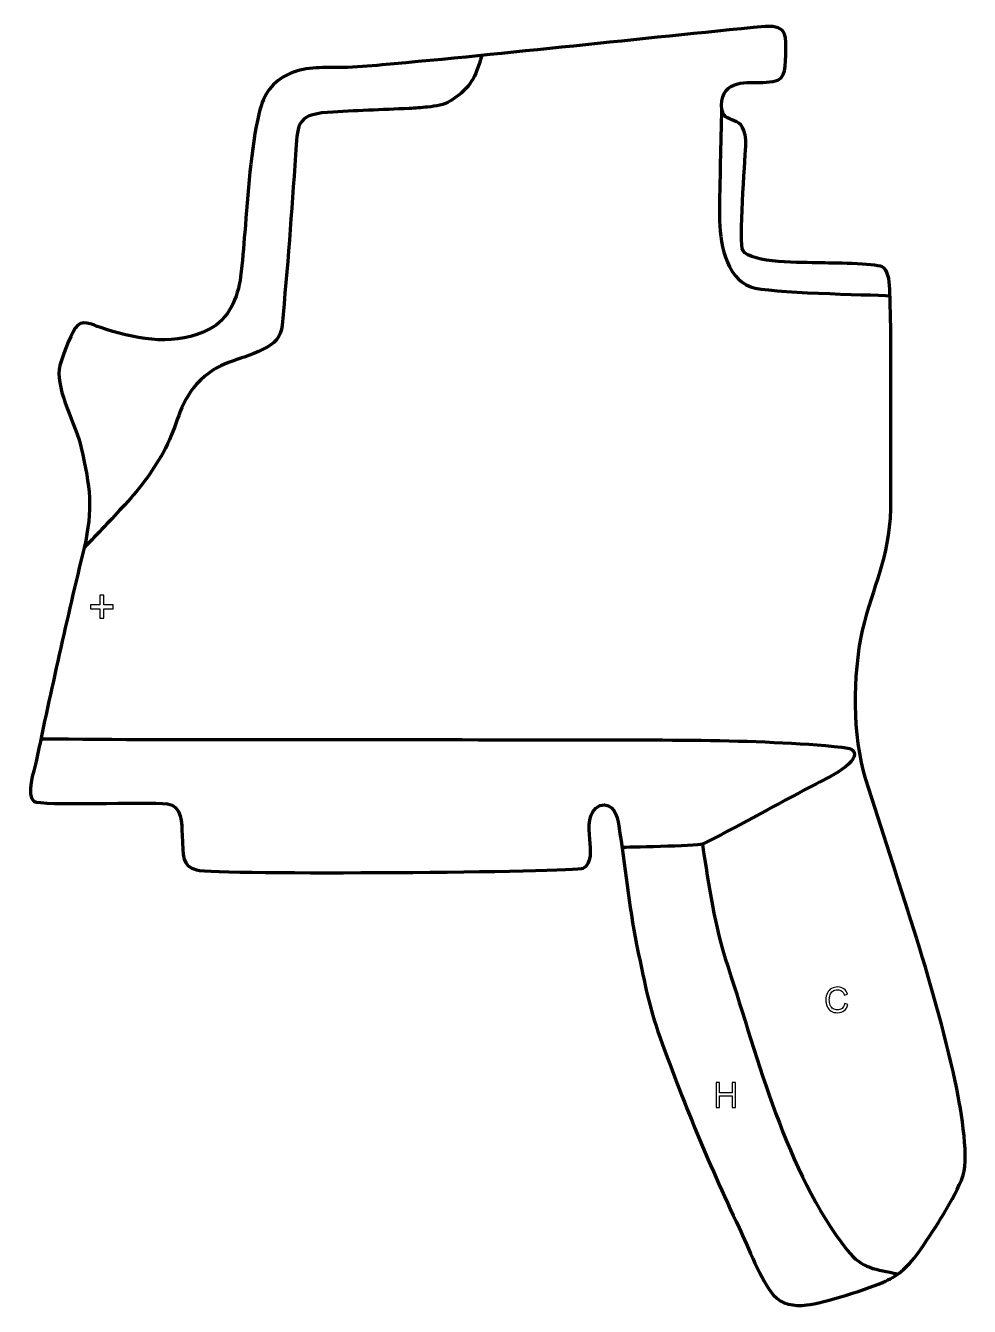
# Model space of a CAD drawing. Header units: millimetres. Extents: x 1025 to 1712, y -71 to 863.
import ezdxf

# ---------------------------------------------------------------- set-up
doc = ezdxf.new("R2010")
doc.units = ezdxf.units.MM
doc.header["$MEASUREMENT"] = 0
doc.layers.add('layer 2', color=7, linetype='Continuous')
doc.layers.add('layer 3', color=7, linetype='Continuous')

msp = doc.modelspace()

# ---------------------------------------------------------------- linework, layer by layer
at = {"layer": 'layer 2', "color": 142, "lineweight": 158}
for points, knots in [([(1357.0333, 841.1524), (1351.9986, 824.6786), (1349.5689, 818.2209), (1334.7851, 808.3515), (1334.7851, 808.3515), (1328.8264, 804.4745), (1324.1523, 804.2935), (1317.3439, 803.5298), (1317.3439, 803.5298), (1312.9124, 803.0018), (1308.5149, 802.6551), (1304.0603, 802.4142), (1304.0603, 802.4142), (1284.2502, 801.5843), (1264.4464, 800.9297), (1244.6612, 799.5855), (1244.6612, 799.5855), (1221.1175, 797.9597), (1222.7226, 789.5921), (1221.2476, 768.6276), (1221.2476, 768.6276), (1218.3367, 727.2549), (1215.4398, 685.8582), (1211.4325, 644.5752), (1211.4325, 644.5752), (1210.5054, 635.2511), (1205.9723, 631.0439), (1197.7371, 626.9547), (1197.7371, 626.9547), (1178.8014, 617.5523), (1165.5176, 619.1921), (1149.0959, 601.5913), (1149.0959, 601.5913), (1136.0111, 586.5943), (1135.1465, 571.3933), (1126.4851, 554.965), (1126.4851, 554.965), (1118.1453, 539.1466), (1108.7552, 526.7003), (1096.7079, 513.5764), (1096.7079, 513.5764), (1086.9278, 503.0461), (1076.9872, 492.6635), (1067.1632, 482.1733)], [0, 0, 0, 0, 0.08333333, 0.08333333, 0.08333333, 0.08333333, 0.16666667, 0.16666667, 0.16666667, 0.16666667, 0.25, 0.25, 0.25, 0.25, 0.33333333, 0.33333333, 0.33333333, 0.33333333, 0.41666667, 0.41666667, 0.41666667, 0.41666667, 0.5, 0.5, 0.5, 0.5, 0.58333333, 0.58333333, 0.58333333, 0.58333333, 0.66666667, 0.66666667, 0.66666667, 0.66666667, 0.75, 0.75, 0.75, 0.75, 0.83333333, 0.83333333, 0.83333333, 0.83333333, 1, 1, 1, 1]), ([(1531.8203, 802.9039), (1531.3118, 776.5506), (1530.3315, 749.9674), (1530.3047, 723.6362), (1530.3047, 723.6362), (1530.2875, 706.6748), (1534.4805, 678.8103), (1553.0894, 672.4328), (1553.0894, 672.4328), (1566.7873, 667.7384), (1637.1328, 666.98), (1655.2945, 666.0332)], [0, 0, 0, 0, 0.25, 0.25, 0.25, 0.25, 0.5, 0.5, 0.5, 0.5, 1, 1, 1, 1]), ([(1035.6533, 343.1439), (1141.5189, 342.0276), (1276.3966, 342.7633), (1402.0835, 342.3329), (1402.0835, 342.3329), (1481.2752, 342.0617), (1556.4994, 343.4014), (1619.5232, 336.9975), (1619.5232, 336.9975), (1623.6972, 336.5734), (1627.1624, 335.6145), (1628.1915, 333.5964), (1628.1915, 333.5964), (1632.7095, 324.736), (1603.8734, 311.9543), (1597.5711, 308.6133), (1597.5711, 308.6133), (1572.3006, 295.2168), (1547.3982, 281.2321), (1521.8909, 268.2657), (1521.8909, 268.2657), (1520.6418, 267.6317), (1519.1393, 266.8249), (1517.8422, 266.3136), (1517.8422, 266.3136), (1513.6089, 264.8584), (1459.8984, 263.9324), (1459.8984, 263.9324)], [0, 0, 0, 0, 0.125, 0.125, 0.125, 0.125, 0.25, 0.25, 0.25, 0.25, 0.375, 0.375, 0.375, 0.375, 0.5, 0.5, 0.5, 0.5, 0.625, 0.625, 0.625, 0.625, 0.75, 0.75, 0.75, 0.75, 1, 1, 1, 1]), ([(1517.8422, 266.3136), (1522.753, 234.5796), (1526.1361, 208.1726), (1536.3029, 177.2837), (1536.3029, 177.2837), (1559.0771, 108.091), (1578.1486, 28.7764), (1623.3308, -29.6518), (1623.3308, -29.6518), (1634.59, -43.4986), (1644.0866, -43.2672), (1660.3299, -46.9682)], [0, 0, 0, 0, 0.25, 0.25, 0.25, 0.25, 0.5, 0.5, 0.5, 0.5, 1, 1, 1, 1])]:
    msp.add_open_spline(points, degree=3, knots=knots, dxfattribs=at)
at = {"layer": 'layer 2', "color": 142}
for points, knots in [([(1078.6222, 431.0052), (1078.6222, 431.0052), (1078.6222, 437.9197), (1078.6222, 437.9197), (1078.6222, 437.9197), (1078.6222, 437.9197), (1071.7431, 437.9197), (1071.7431, 437.9197), (1071.7431, 437.9197), (1071.7431, 437.9197), (1071.7431, 440.8125), (1071.7431, 440.8125), (1071.7431, 440.8125), (1071.7431, 440.8125), (1078.6222, 440.8125), (1078.6222, 440.8125), (1078.6222, 440.8125), (1078.6222, 440.8125), (1078.6222, 447.6916), (1078.6222, 447.6916), (1078.6222, 447.6916), (1078.6222, 447.6916), (1081.5503, 447.6916), (1081.5503, 447.6916), (1081.5503, 447.6916), (1081.5503, 447.6916), (1081.5503, 440.8125), (1081.5503, 440.8125), (1081.5503, 440.8125), (1081.5503, 440.8125), (1088.4295, 440.8125), (1088.4295, 440.8125), (1088.4295, 440.8125), (1088.4295, 440.8125), (1088.4295, 437.9197), (1088.4295, 437.9197), (1088.4295, 437.9197), (1088.4295, 437.9197), (1081.5503, 437.9197), (1081.5503, 437.9197), (1081.5503, 437.9197), (1081.5503, 437.9197), (1081.5503, 431.0052), (1081.5503, 431.0052), (1081.5503, 431.0052), (1081.5503, 431.0052), (1078.6222, 431.0052), (1078.6222, 431.0052)], [0, 0, 0, 0, 0.07692308, 0.07692308, 0.07692308, 0.07692308, 0.15384615, 0.15384615, 0.15384615, 0.15384615, 0.23076923, 0.23076923, 0.23076923, 0.23076923, 0.30769231, 0.30769231, 0.30769231, 0.30769231, 0.38461538, 0.38461538, 0.38461538, 0.38461538, 0.46153846, 0.46153846, 0.46153846, 0.46153846, 0.53846154, 0.53846154, 0.53846154, 0.53846154, 0.61538462, 0.61538462, 0.61538462, 0.61538462, 0.69230769, 0.69230769, 0.69230769, 0.69230769, 0.76923077, 0.76923077, 0.76923077, 0.76923077, 0.84615385, 0.84615385, 0.84615385, 0.84615385, 1, 1, 1, 1]), ([(1621.481, 150.0909), (1621.481, 150.0909), (1623.894, 149.4813), (1623.894, 149.4813), (1623.894, 149.4813), (1623.3902, 147.5044), (1622.4843, 146.0015), (1621.1762, 144.9644), (1621.1762, 144.9644), (1619.8681, 143.9272), (1618.2679, 143.4065), (1616.3756, 143.4065), (1616.3756, 143.4065), (1614.4198, 143.4065), (1612.8281, 143.8044), (1611.6004, 144.6045), (1611.6004, 144.6045), (1610.3727, 145.4004), (1609.4414, 146.5561), (1608.8022, 148.0674), (1608.8022, 148.0674), (1608.1629, 149.5829), (1607.8412, 151.2043), (1607.8412, 152.94), (1607.8412, 152.94), (1607.8412, 154.8323), (1608.201, 156.4833), (1608.9249, 157.893), (1608.9249, 157.893), (1609.6488, 159.3027), (1610.6775, 160.3737), (1612.011, 161.1061), (1612.011, 161.1061), (1613.3445, 161.8384), (1614.8135, 162.2025), (1616.4137, 162.2025), (1616.4137, 162.2025), (1618.234, 162.2025), (1619.7623, 161.7411), (1620.9984, 160.814), (1620.9984, 160.814), (1622.2388, 159.8869), (1623.1024, 158.5872), (1623.5892, 156.9108), (1623.5892, 156.9108), (1623.5892, 156.9108), (1621.227, 156.352), (1621.227, 156.352), (1621.227, 156.352), (1620.8079, 157.6728), (1620.1941, 158.638), (1619.394, 159.2392), (1619.394, 159.2392), (1618.5939, 159.8445), (1617.5863, 160.1451), (1616.3714, 160.1451), (1616.3714, 160.1451), (1614.9786, 160.1451), (1613.8102, 159.8107), (1612.8746, 159.1418), (1612.8746, 159.1418), (1611.9391, 158.4729), (1611.2787, 157.5712), (1610.9019, 156.4452), (1610.9019, 156.4452), (1610.5209, 155.3149), (1610.3304, 154.1507), (1610.3304, 152.9527), (1610.3304, 152.9527), (1610.3304, 151.4075), (1610.5548, 150.0571), (1611.0035, 148.9056), (1611.0035, 148.9056), (1611.4522, 147.7499), (1612.1507, 146.8905), (1613.099, 146.319), (1613.099, 146.319), (1614.0473, 145.7475), (1615.0717, 145.4639), (1616.1766, 145.4639), (1616.1766, 145.4639), (1617.5228, 145.4639), (1618.6574, 145.8534), (1619.5887, 146.6281), (1619.5887, 146.6281), (1620.52, 147.407), (1621.1508, 148.5585), (1621.481, 150.0909)], [0, 0, 0, 0, 0.04347826, 0.04347826, 0.04347826, 0.04347826, 0.08695652, 0.08695652, 0.08695652, 0.08695652, 0.13043478, 0.13043478, 0.13043478, 0.13043478, 0.17391304, 0.17391304, 0.17391304, 0.17391304, 0.2173913, 0.2173913, 0.2173913, 0.2173913, 0.26086957, 0.26086957, 0.26086957, 0.26086957, 0.30434783, 0.30434783, 0.30434783, 0.30434783, 0.34782609, 0.34782609, 0.34782609, 0.34782609, 0.39130435, 0.39130435, 0.39130435, 0.39130435, 0.43478261, 0.43478261, 0.43478261, 0.43478261, 0.47826087, 0.47826087, 0.47826087, 0.47826087, 0.52173913, 0.52173913, 0.52173913, 0.52173913, 0.56521739, 0.56521739, 0.56521739, 0.56521739, 0.60869565, 0.60869565, 0.60869565, 0.60869565, 0.65217391, 0.65217391, 0.65217391, 0.65217391, 0.69565217, 0.69565217, 0.69565217, 0.69565217, 0.73913043, 0.73913043, 0.73913043, 0.73913043, 0.7826087, 0.7826087, 0.7826087, 0.7826087, 0.82608696, 0.82608696, 0.82608696, 0.82608696, 0.86956522, 0.86956522, 0.86956522, 0.86956522, 0.91304348, 0.91304348, 0.91304348, 0.91304348, 1, 1, 1, 1]), ([(1527.7922, 74.3904), (1527.7922, 74.3904), (1527.7922, 92.5768), (1527.7922, 92.5768), (1527.7922, 92.5768), (1527.7922, 92.5768), (1530.2052, 92.5768), (1530.2052, 92.5768), (1530.2052, 92.5768), (1530.2052, 92.5768), (1530.2052, 85.0838), (1530.2052, 85.0838), (1530.2052, 85.0838), (1530.2052, 85.0838), (1539.6032, 85.0838), (1539.6032, 85.0838), (1539.6032, 85.0838), (1539.6032, 85.0838), (1539.6032, 92.5768), (1539.6032, 92.5768), (1539.6032, 92.5768), (1539.6032, 92.5768), (1542.0162, 92.5768), (1542.0162, 92.5768), (1542.0162, 92.5768), (1542.0162, 92.5768), (1542.0162, 74.3904), (1542.0162, 74.3904), (1542.0162, 74.3904), (1542.0162, 74.3904), (1539.6032, 74.3904), (1539.6032, 74.3904), (1539.6032, 74.3904), (1539.6032, 74.3904), (1539.6032, 82.9502), (1539.6032, 82.9502), (1539.6032, 82.9502), (1539.6032, 82.9502), (1530.2052, 82.9502), (1530.2052, 82.9502), (1530.2052, 82.9502), (1530.2052, 82.9502), (1530.2052, 74.3904), (1530.2052, 74.3904), (1530.2052, 74.3904), (1530.2052, 74.3904), (1527.7922, 74.3904), (1527.7922, 74.3904)], [0, 0, 0, 0, 0.07692308, 0.07692308, 0.07692308, 0.07692308, 0.15384615, 0.15384615, 0.15384615, 0.15384615, 0.23076923, 0.23076923, 0.23076923, 0.23076923, 0.30769231, 0.30769231, 0.30769231, 0.30769231, 0.38461538, 0.38461538, 0.38461538, 0.38461538, 0.46153846, 0.46153846, 0.46153846, 0.46153846, 0.53846154, 0.53846154, 0.53846154, 0.53846154, 0.61538462, 0.61538462, 0.61538462, 0.61538462, 0.69230769, 0.69230769, 0.69230769, 0.69230769, 0.76923077, 0.76923077, 0.76923077, 0.76923077, 0.84615385, 0.84615385, 0.84615385, 0.84615385, 1, 1, 1, 1])]:
    msp.add_open_spline(points, degree=3, knots=knots, dxfattribs=at)
at = {"layer": 'layer 3', "color": 242, "lineweight": 158}
msp.add_open_spline([(1083.4437, 641.3363), (1107.9413, 633.9068), (1134.5585, 629.0877), (1158.402, 641.5176), (1158.402, 641.5176), (1172.5624, 648.8997), (1179.2437, 664.7322), (1181.2298, 679.8189), (1181.2298, 679.8189), (1182.5819, 690.0899), (1183.2661, 701.664), (1184.2206, 712.1574), (1184.2206, 712.1574), (1186.6739, 739.4724), (1188.4695, 773.3704), (1194.8365, 799.5818), (1194.8365, 799.5818), (1198.1809, 813.3498), (1203.783, 821.8905), (1217.3068, 827.9086), (1217.3068, 827.9086), (1229.9853, 833.5506), (1242.2243, 831.9761), (1255.6644, 832.2677), (1255.6644, 832.2677), (1265.2084, 832.642), (1274.7778, 833.3207), (1284.3595, 834.1892), (1284.3595, 834.1892), (1377.0882, 842.5947), (1470.6894, 853.2466), (1563.5879, 862.2614), (1563.5879, 862.2614), (1580.6357, 862.8707), (1578.7491, 855.3801), (1578.5422, 841.3531), (1578.5422, 841.3531), (1578.2418, 829.3831), (1578.7666, 822.0155), (1564.6277, 821.5581), (1564.6277, 821.5581), (1550.0037, 821.085), (1532.4273, 824.2544), (1531.6953, 804.623), (1531.6953, 804.623), (1532.2905, 787.2063), (1550.0886, 802.3936), (1549.4702, 774.8117), (1549.4702, 774.8117), (1548.9885, 763.862), (1544.2641, 704.0227), (1547.4314, 698.8404), (1547.4314, 698.8404), (1553.1668, 689.4562), (1592.0599, 690.3357), (1603.0244, 689.9712), (1603.0244, 689.9712), (1611.2128, 689.719), (1643.6402, 689.6765), (1648.843, 687.0035), (1648.843, 687.0035), (1652.9679, 684.8842), (1654.1927, 678.002), (1654.4174, 670.7853), (1654.4174, 670.7853), (1656.0521, 618.259), (1654.7875, 563.5354), (1655.2352, 510.6723), (1655.2352, 510.6723), (1653.8469, 473.52), (1642.7782, 455.9085), (1634.5465, 422.1239), (1634.5465, 422.1239), (1627.4661, 389.3311), (1627.0223, 345.5109), (1637.0366, 313.3669), (1637.0366, 313.3669), (1659.7681, 241.1783), (1685.7587, 167.46), (1702.1846, 93.6564), (1702.1846, 93.6564), (1705.4613, 77.9804), (1712.4418, 39.3688), (1707.9739, 24.9622), (1707.9739, 24.9622), (1700.9872, 6.4823), (1688.0412, -12.3706), (1677.062, -28.8696), (1677.062, -28.8696), (1668.1171, -41.8052), (1660.5611, -47.9177), (1651.3946, -52.151), (1651.3946, -52.151), (1639.8896, -57.4643), (1606.1055, -68.2531), (1593.8904, -69.5806), (1593.8904, -69.5806), (1584.5884, -70.5916), (1575.5874, -69.3175), (1569.5735, -62.3308), (1569.5735, -62.3308), (1560.7361, -52.0638), (1550.9572, -26.8045), (1544.6036, -13.3901), (1544.6036, -13.3901), (1521.4755, 35.1871), (1501.5249, 83.8417), (1483.7825, 134.6235), (1483.7825, 134.6235), (1477.7878, 152.5735), (1473.9521, 174.3807), (1469.826, 193.1348), (1469.826, 193.1348), (1464.1291, 221.7979), (1461.4085, 250.7361), (1456.9189, 279.5735), (1456.9189, 279.5735), (1455.72, 287.0662), (1453.012, 296.8469), (1443.174, 294.5592), (1443.174, 294.5592), (1433.6565, 289.5393), (1435.172, 279.2088), (1435.8709, 269.8538), (1435.8709, 269.8538), (1436.5015, 261.4142), (1437.6692, 252.3789), (1430.8605, 248.6861), (1430.8605, 248.6861), (1426.0948, 246.1013), (1165.0707, 243.5935), (1149.1496, 247.4763), (1149.1496, 247.4763), (1138.2653, 250.1306), (1139.3589, 257.5358), (1138.632, 272.7687), (1138.632, 272.7687), (1138.2225, 281.3521), (1138.7374, 294.3461), (1127.8153, 295.6993), (1127.8153, 295.6993), (1112.7644, 297.3946), (1035.1981, 294.0127), (1030.4364, 297.5967), (1030.4364, 297.5967), (1024.5038, 302.0621), (1030.6831, 319.8308), (1032.1296, 326.5474), (1032.1296, 326.5474), (1043.1808, 378.8383), (1054.4945, 430.2316), (1067.1632, 482.1733), (1067.1632, 482.1733), (1073.7692, 510.958), (1071.4744, 526.7667), (1065.0626, 555.146), (1065.0626, 555.146), (1061.3488, 571.5835), (1046.9244, 597.1222), (1048.8826, 612.1503), (1048.8826, 612.1503), (1049.6992, 618.4174), (1057.1922, 637.3381), (1060.5587, 642.2574), (1060.5587, 642.2574), (1065.4649, 649.4266), (1072.3994, 645.1168), (1079.3572, 642.7351), (1079.3572, 642.7351), (1079.3572, 642.7351), (1083.4437, 641.3363), (1083.4437, 641.3363)], degree=3, knots=[0, 0, 0, 0, 0.02272727, 0.02272727, 0.02272727, 0.02272727, 0.04545455, 0.04545455, 0.04545455, 0.04545455, 0.06818182, 0.06818182, 0.06818182, 0.06818182, 0.09090909, 0.09090909, 0.09090909, 0.09090909, 0.11363636, 0.11363636, 0.11363636, 0.11363636, 0.13636364, 0.13636364, 0.13636364, 0.13636364, 0.15909091, 0.15909091, 0.15909091, 0.15909091, 0.18181818, 0.18181818, 0.18181818, 0.18181818, 0.20454545, 0.20454545, 0.20454545, 0.20454545, 0.22727273, 0.22727273, 0.22727273, 0.22727273, 0.25, 0.25, 0.25, 0.25, 0.27272727, 0.27272727, 0.27272727, 0.27272727, 0.29545455, 0.29545455, 0.29545455, 0.29545455, 0.31818182, 0.31818182, 0.31818182, 0.31818182, 0.34090909, 0.34090909, 0.34090909, 0.34090909, 0.36363636, 0.36363636, 0.36363636, 0.36363636, 0.38636364, 0.38636364, 0.38636364, 0.38636364, 0.40909091, 0.40909091, 0.40909091, 0.40909091, 0.43181818, 0.43181818, 0.43181818, 0.43181818, 0.45454545, 0.45454545, 0.45454545, 0.45454545, 0.47727273, 0.47727273, 0.47727273, 0.47727273, 0.5, 0.5, 0.5, 0.5, 0.52272727, 0.52272727, 0.52272727, 0.52272727, 0.54545455, 0.54545455, 0.54545455, 0.54545455, 0.56818182, 0.56818182, 0.56818182, 0.56818182, 0.59090909, 0.59090909, 0.59090909, 0.59090909, 0.61363636, 0.61363636, 0.61363636, 0.61363636, 0.63636364, 0.63636364, 0.63636364, 0.63636364, 0.65909091, 0.65909091, 0.65909091, 0.65909091, 0.68181818, 0.68181818, 0.68181818, 0.68181818, 0.70454545, 0.70454545, 0.70454545, 0.70454545, 0.72727273, 0.72727273, 0.72727273, 0.72727273, 0.75, 0.75, 0.75, 0.75, 0.77272727, 0.77272727, 0.77272727, 0.77272727, 0.79545455, 0.79545455, 0.79545455, 0.79545455, 0.81818182, 0.81818182, 0.81818182, 0.81818182, 0.84090909, 0.84090909, 0.84090909, 0.84090909, 0.86363636, 0.86363636, 0.86363636, 0.86363636, 0.88636364, 0.88636364, 0.88636364, 0.88636364, 0.90909091, 0.90909091, 0.90909091, 0.90909091, 0.93181818, 0.93181818, 0.93181818, 0.93181818, 0.95454545, 0.95454545, 0.95454545, 0.95454545, 1, 1, 1, 1], dxfattribs=at)

doc.saveas('drawing.dxf')
